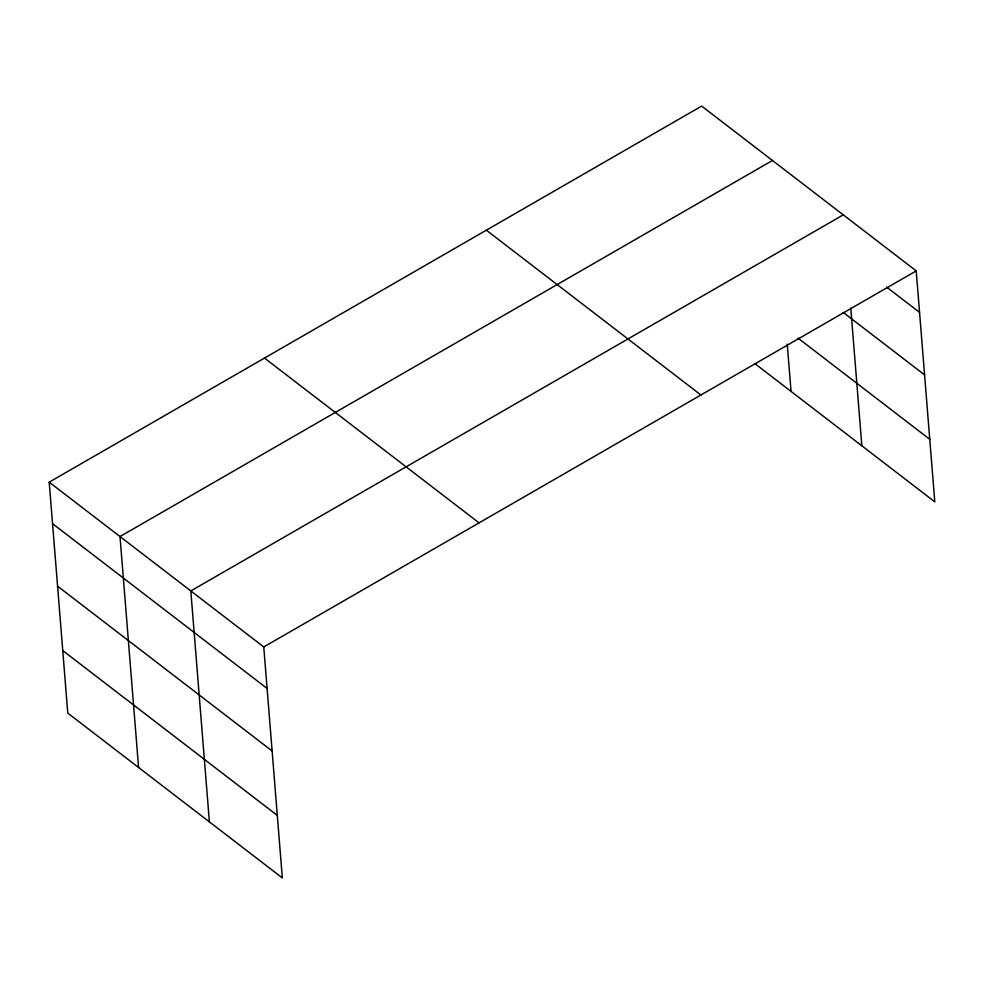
<?xml version="1.0" encoding="UTF-8"?>
<svg xmlns="http://www.w3.org/2000/svg" width="984" height="984" viewBox="0 0 984 984"><rect width="100%" height="100%" fill="white"/><g stroke="black" fill="none" stroke-linecap="round" stroke-linejoin="round"><path stroke-width="1.48" d="M49.2 482.16L263.761 646.968L282.334 877.913L67.785 713.105L49.2 482.16L701.666 106.087L916.215 270.895L934.8 501.84L755.048 363.76M772.465 160.478L119.999 536.551L138.584 767.483M843.276 214.869L190.81 590.941L209.383 821.874M263.761 646.968L916.215 270.895M886.732 287.168L919.56 312.383M843.239 312.42L924.591 374.904M798.012 338.115L929.769 439.319M486.354 230.195L700.903 395.002M264.512 358.065L479.073 522.873M52.533 523.648L267.094 688.456M57.564 586.169L272.125 750.976M62.755 650.584L277.303 815.392M850.779 308.189L861.849 445.801M787.249 344.142L791.05 391.411"/></g></svg>
